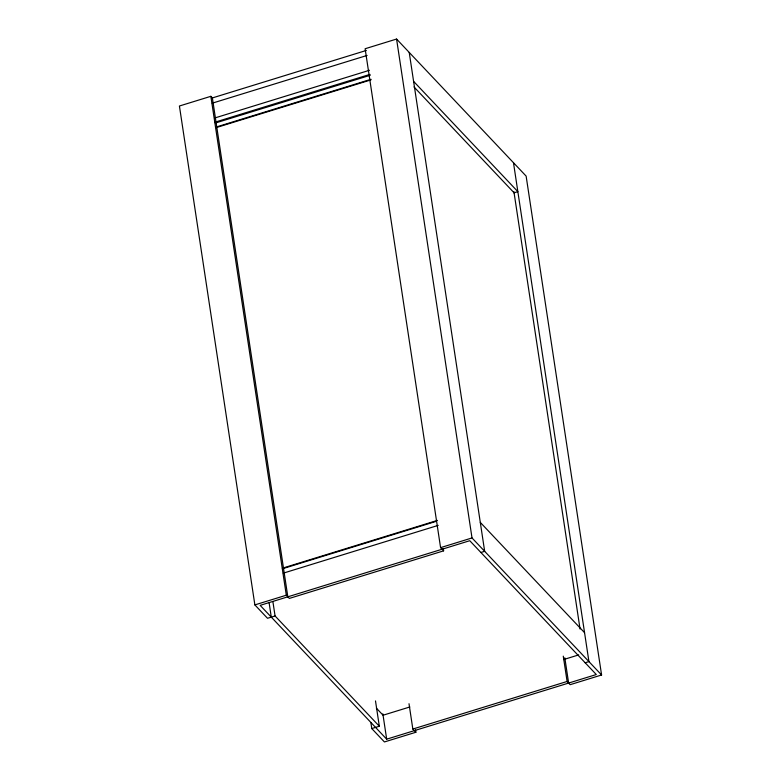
<?xml version="1.0" encoding="UTF-8"?>
<svg xmlns="http://www.w3.org/2000/svg" width="781" height="781" viewBox="0 0 781 781"><rect width="100%" height="100%" fill="white"/><g stroke="black" fill="none" stroke-linecap="round" stroke-linejoin="round"><path stroke-width="1.17" d="M287.828 596.821L212.373 97.928L210.86 96.317L179.415 106.011L254.87 604.904L267.522 618.288L275.068 615.965L379.322 726.242L371.776 728.566L370.868 722.542M563.277 656.147L567.104 681.471L570.14 684.683L601.585 674.989L526.13 176.096L396.572 39.05L365.127 48.744L440.582 547.637L443.618 550.849L289.341 598.422L286.305 595.21L210.86 96.317M211.495 98.201L366.367 50.433M212.247 103.19L367.119 55.431M214.599 118.038L369.472 70.28M215.117 122.148L369.989 74.38M215.351 123.027L370.233 75.269M215.663 127.196L371.024 79.291M216.083 127.645L370.907 79.896M514.083 192.809L517.862 191.648L413.598 81.37M282.361 568.217L437.438 520.39M282.781 568.666L436.442 521.278M283.318 573.147L438.2 525.379M254.87 604.904L286.305 595.21M440.582 547.637L472.017 537.943L601.585 674.989M480.901 552.489L484.669 551.327L409.224 52.434M409.849 706.971L383.061 715.23L376.364 708.142M563.56 659.574L578.701 654.908M585.154 662.766L588.933 661.605L513.478 162.712M409.01 703.72L412.837 729.044L567.104 681.471M386.683 739.177L596.293 674.54L469.762 540.706L260.161 605.353L386.683 739.177L382.856 713.873M415.512 729.845L415.873 732.256L384.428 741.95L371.776 728.566M413.998 86.945L514.328 193.063M480.295 522.391L584.559 632.669M412.837 729.044L415.873 732.256M513.898 191.589L580.058 629.027M564.8 657.758L568.627 683.072M396.572 39.05L472.017 537.943M443.247 548.438L443.618 550.849M375.495 700.918L379.322 726.242M272.881 601.497L275.068 615.965M269.103 602.659L271.29 617.127"/></g></svg>
